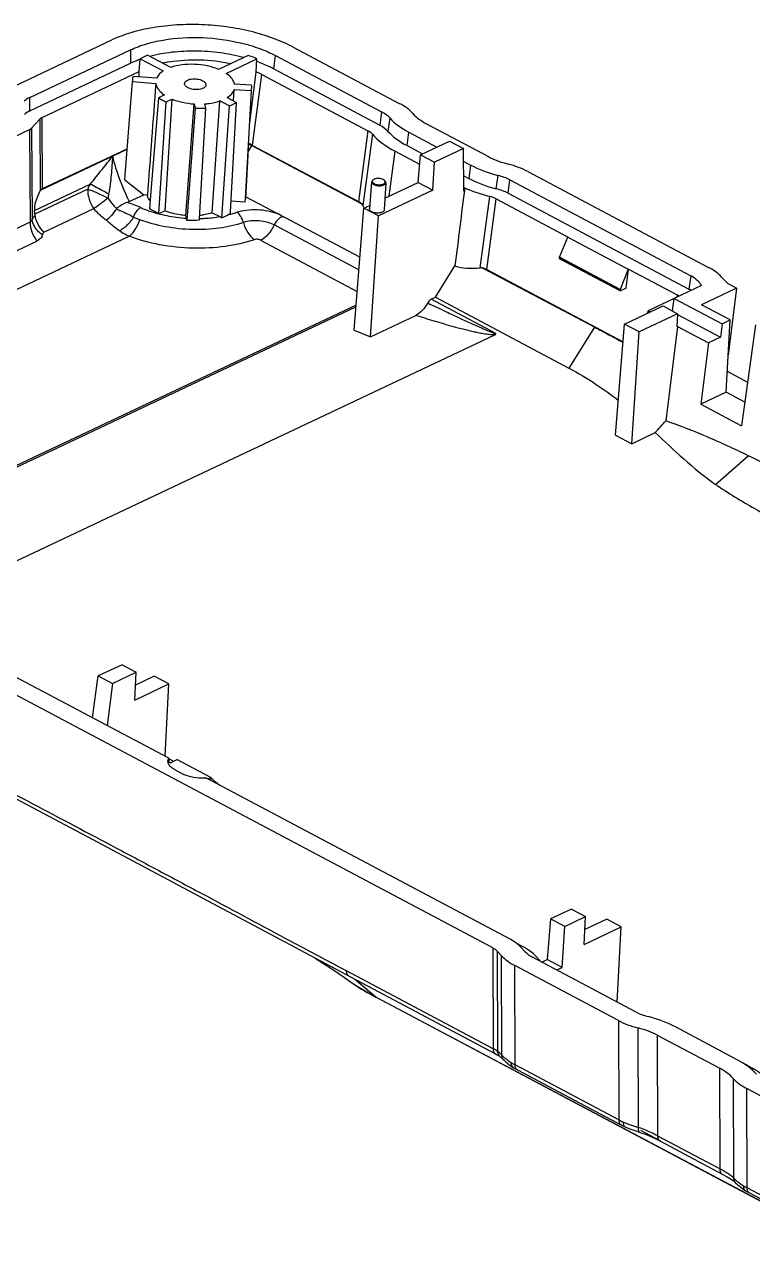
# Model space of a CAD drawing. Header units: millimetres. Extents: x 1667 to 2459, y 1639 to 1961.
# Drawn here: x 1814.1 to 1848.1, y 1689.6 to 1746.7 of the extents above; entities that cross this region are included whole.
import ezdxf

# ---------------------------------------------------------------- set-up
doc = ezdxf.new("R2010")
doc.units = ezdxf.units.MM

msp = doc.modelspace()

# ---------------------------------------------------------------- linework, layer by layer
at = {"color": 4, "linetype": 'Continuous'}
for p, q in [((1813.678, 1743.823), (1818.206, 1745.961)), ((1826.683, 1745.625), (1831.637, 1742.997)), ((1814.364, 1743.275), (1819.075, 1745.5)), ((1819.075, 1745.5), (1819.078, 1744.871)), ((1819.482, 1744.481), (1819.531, 1745.086)), ((1819.874, 1745.248), (1819.531, 1745.086)), ((1819.531, 1745.086), (1820.609, 1744.515)), ((1820.952, 1744.676), (1819.874, 1745.248)), ((1824.572, 1745.241), (1823.189, 1744.588)), ((1823.546, 1744.398), (1824.983, 1745.077)), ((1824.951, 1744.471), (1824.983, 1745.077)), ((1825.767, 1744.606), (1825.85, 1745.231)), ((1825.85, 1745.231), (1830.804, 1742.603)), ((1814.367, 1742.646), (1819.078, 1744.871)), ((1814.947, 1742.339), (1819.482, 1744.481)), ((1819.482, 1744.238), (1819.482, 1744.481)), ((1824.638, 1741.959), (1824.951, 1744.471)), ((1825.767, 1744.606), (1830.721, 1741.977)), ((1818.826, 1739.638), (1819.162, 1744.016)), ((1819.165, 1744.091), (1819.162, 1744.016)), ((1819.162, 1744.016), (1820.259, 1743.924)), ((1820.292, 1744.17), (1819.195, 1744.262)), ((1824.736, 1743.845), (1823.938, 1743.898)), ((1824.773, 1741.036), (1825.212, 1744.343)), ((1825.212, 1744.343), (1830.166, 1741.715)), ((1814.367, 1742.646), (1814.364, 1743.275)), ((1820.657, 1743.392), (1820.381, 1743.262)), ((1823.593, 1743.275), (1824.026, 1743.046)), ((1823.891, 1743.117), (1823.922, 1743.651)), ((1823.922, 1743.651), (1824.721, 1743.598)), ((1824.721, 1743.598), (1824.428, 1738.531)), ((1820.381, 1743.262), (1820.012, 1738.698)), ((1820.395, 1737.844), (1820.739, 1743.072)), ((1821.014, 1743.202), (1820.672, 1737.975)), ((1820.739, 1743.072), (1821.014, 1743.202)), ((1821.658, 1737.758), (1822.053, 1742.973)), ((1822.097, 1742.772), (1821.7, 1737.54)), ((1822.053, 1742.973), (1822.097, 1742.772)), ((1822.3, 1737.615), (1822.589, 1742.774)), ((1822.589, 1742.774), (1822.545, 1742.975)), ((1822.899, 1737.887), (1823.251, 1743.113)), ((1823.683, 1742.884), (1823.251, 1743.113)), ((1823.683, 1742.884), (1823.332, 1737.647)), ((1823.751, 1737.921), (1824.026, 1743.046)), ((1814.451, 1741.836), (1814.85, 1742.271)), ((1814.869, 1738.951), (1814.85, 1742.271)), ((1814.965, 1739.013), (1814.947, 1742.339)), ((1830.804, 1742.603), (1830.721, 1741.977)), ((1831.187, 1742.317), (1831.104, 1741.691)), ((1810.926, 1740.149), (1814.355, 1741.769)), ((1814.355, 1741.769), (1814.379, 1737.442)), ((1814.451, 1741.836), (1814.475, 1737.564)), ((1830.166, 1741.715), (1829.727, 1738.408)), ((1831.998, 1741.022), (1832.081, 1741.648)), ((1832.081, 1741.648), (1833.385, 1740.956)), ((1832.914, 1742.041), (1835.804, 1740.508)), ((1824.591, 1741.148), (1824.442, 1738.53)), ((1824.568, 1740.738), (1824.748, 1741.024)), ((1824.748, 1741.024), (1829.893, 1738.295)), ((1824.773, 1741.036), (1829.727, 1738.408)), ((1830.379, 1741.556), (1829.936, 1738.218)), ((1831.998, 1741.022), (1832.717, 1740.64)), ((1832.621, 1740.595), (1833.975, 1741.235)), ((1833.975, 1741.235), (1834.639, 1740.883)), ((1814.864, 1738.94), (1818.915, 1740.853)), ((1814.965, 1739.013), (1818.917, 1740.88)), ((1831.164, 1738.659), (1831.443, 1740.76)), ((1831.443, 1740.76), (1832.585, 1740.154)), ((1832.515, 1739.297), (1832.621, 1740.595)), ((1832.621, 1740.595), (1833.284, 1740.243)), ((1834.639, 1740.883), (1833.284, 1740.243)), ((1834.659, 1738.9), (1834.639, 1740.883)), ((1833.197, 1738.936), (1833.284, 1740.243)), ((1834.645, 1740.288), (1834.971, 1740.114)), ((1834.971, 1740.114), (1834.888, 1739.489)), ((1818.81, 1739.426), (1818.826, 1739.638)), ((1818.81, 1739.426), (1819.697, 1738.724)), ((1830.338, 1739.336), (1830.24, 1738.069)), ((1830.435, 1739.445), (1830.405, 1739.427)), ((1830.926, 1739.412), (1830.882, 1739.441)), ((1830.925, 1739.413), (1830.952, 1739.391)), ((1831.007, 1739.291), (1830.934, 1738.022)), ((1830.965, 1738.565), (1832.515, 1739.297)), ((1832.515, 1739.297), (1833.197, 1738.936)), ((1834.652, 1739.614), (1834.888, 1739.489)), ((1836.171, 1739.003), (1836.254, 1739.629)), ((1836.72, 1738.795), (1836.803, 1739.421)), ((1836.803, 1739.421), (1845.255, 1734.938)), ((1837.636, 1739.814), (1846.087, 1735.331)), ((1814.588, 1737.994), (1817.196, 1739.225)), ((1817.075, 1738.986), (1814.611, 1737.823)), ((1814.855, 1738.924), (1814.869, 1738.951)), ((1819.017, 1738.403), (1819.697, 1738.724)), ((1819.862, 1738.71), (1819.697, 1738.724)), ((1833.197, 1738.936), (1830.668, 1737.741)), ((1834.658, 1739.054), (1834.677, 1739.044)), ((1834.677, 1739.044), (1834.659, 1738.9)), ((1834.677, 1739.044), (1834.693, 1739.051)), ((1836.72, 1738.795), (1845.172, 1734.312)), ((1820.012, 1738.698), (1819.962, 1738.074)), ((1824.419, 1738.377), (1823.778, 1738.419)), ((1824.428, 1738.531), (1824.419, 1738.377)), ((1824.441, 1738.644), (1825.952, 1737.842)), ((1829.986, 1738.103), (1830.252, 1738.229)), ((1835.417, 1735.311), (1835.86, 1738.649)), ((1835.726, 1735.226), (1836.165, 1738.533)), ((1836.165, 1738.533), (1839.53, 1736.748)), ((1814.611, 1737.823), (1814.588, 1737.994)), ((1815.026, 1736.976), (1817.36, 1738.079)), ((1820.395, 1737.844), (1820.672, 1737.975)), ((1821.685, 1737.63), (1821.658, 1737.758)), ((1822.297, 1737.549), (1822.3, 1737.615)), ((1822.899, 1737.887), (1823.245, 1737.703)), ((1823.748, 1737.853), (1823.751, 1737.921)), ((1826.136, 1737.745), (1825.952, 1737.842)), ((1826.319, 1737.647), (1826.136, 1737.745)), ((1829.798, 1735.802), (1826.319, 1737.647)), ((1829.521, 1732.392), (1829.986, 1738.103)), ((1830.668, 1737.741), (1829.986, 1738.103)), ((1830.293, 1732.091), (1830.668, 1737.741)), ((1814.379, 1737.442), (1796.523, 1729.008)), ((1829.75, 1735.213), (1825.788, 1737.314)), ((1795.408, 1725.633), (1819.013, 1736.783)), ((1796.848, 1728.13), (1814.703, 1736.564)), ((1825.152, 1736.603), (1829.668, 1734.207)), ((1839.126, 1735.803), (1839.518, 1736.742)), ((1839.518, 1736.742), (1839.53, 1736.748)), ((1839.518, 1736.742), (1842.337, 1735.246)), ((1833.325, 1733.931), (1834.238, 1735.399)), ((1835.511, 1735.315), (1840.776, 1732.534)), ((1839.116, 1735.776), (1841.947, 1734.274)), ((1841.955, 1734.231), (1839.124, 1735.733)), ((1841.957, 1734.302), (1839.126, 1735.803)), ((1835.726, 1735.226), (1842.101, 1731.844)), ((1842.337, 1735.246), (1841.957, 1734.302)), ((1842.237, 1734.355), (1842.35, 1735.252)), ((1842.35, 1735.252), (1842.337, 1735.246)), ((1842.35, 1735.252), (1844.616, 1734.05)), ((1845.255, 1734.938), (1845.172, 1734.312)), ((1846.907, 1734.66), (1846.702, 1734.879)), ((1841.955, 1734.231), (1841.976, 1734.232)), ((1842.237, 1734.355), (1841.976, 1734.232)), ((1845.754, 1734.481), (1843.267, 1733.304)), ((1847.398, 1734.357), (1845.759, 1733.583)), ((1847.398, 1734.357), (1847.006, 1731.224)), ((1847.112, 1734.51), (1847.398, 1734.357)), ((1833.132, 1733.84), (1833.325, 1733.931)), ((1836.152, 1732.238), (1833.132, 1733.84)), ((1833.325, 1733.931), (1839.565, 1730.621)), ((1844.404, 1733.292), (1844.487, 1733.883)), ((1844.487, 1733.883), (1846.72, 1732.699)), ((1844.616, 1734.05), (1844.601, 1733.937)), ((1847.093, 1732.875), (1845.759, 1733.583)), ((1829.616, 1733.56), (1806.644, 1722.709)), ((1806.72, 1722.668), (1829.609, 1733.48)), ((1830.293, 1732.091), (1832.404, 1733.088)), ((1842.169, 1732.68), (1843.962, 1733.526)), ((1844.644, 1733.165), (1842.851, 1732.318)), ((1843.252, 1733.191), (1843.267, 1733.304)), ((1843.267, 1733.304), (1843.372, 1733.248)), ((1843.962, 1733.526), (1844.644, 1733.165)), ((1844.644, 1733.165), (1844.611, 1732.559)), ((1844.642, 1733.131), (1846.642, 1732.071)), ((1840.764, 1732.528), (1839.565, 1730.621)), ((1841.747, 1727.491), (1842.169, 1732.68)), ((1842.851, 1732.318), (1842.169, 1732.68)), ((1844.643, 1732.574), (1844.091, 1728.158)), ((1844.643, 1732.574), (1844.611, 1732.559)), ((1844.643, 1732.574), (1846.086, 1731.808)), ((1846.72, 1732.699), (1846.642, 1732.071)), ((1846.72, 1732.699), (1847.093, 1732.875)), ((1846.915, 1729.498), (1847.093, 1732.875)), ((1848.291, 1732.648), (1847.629, 1727.928)), ((1808.029, 1718.912), (1836.104, 1732.174)), ((1829.521, 1732.392), (1830.293, 1732.091)), ((1842.504, 1727.089), (1842.851, 1732.318)), ((1846.642, 1732.071), (1846.086, 1731.808)), ((1846.086, 1731.808), (1845.727, 1728.937)), ((1846.966, 1730.472), (1847.915, 1729.969)), ((1846.915, 1729.498), (1845.727, 1728.937)), ((1847.785, 1729.037), (1846.915, 1729.498)), ((1845.727, 1728.937), (1847.629, 1727.928)), ((1841.747, 1727.491), (1842.504, 1727.089)), ((1842.504, 1727.089), (1843.597, 1727.605)), ((1846.419, 1725.188), (1847.946, 1726.528)), ((1836.011, 1703.512), (1810.329, 1717.135)), ((1820.867, 1712.381), (1811.162, 1717.529)), ((1818.678, 1716.754), (1817.566, 1716.228)), ((1818.678, 1716.754), (1819.341, 1716.402)), ((1817.292, 1714.277), (1817.566, 1716.228)), ((1817.566, 1716.228), (1818.229, 1715.877)), ((1818.229, 1715.877), (1819.341, 1716.402)), ((1819.273, 1715.103), (1819.341, 1716.402)), ((1820.187, 1716.219), (1819.31, 1715.805)), ((1820.869, 1715.857), (1820.187, 1716.219)), ((1818.229, 1715.877), (1817.983, 1713.911)), ((1819.273, 1715.103), (1820.869, 1715.857)), ((1820.69, 1712.474), (1820.869, 1715.857)), ((1820.825, 1712.255), (1820.867, 1712.381)), ((1820.861, 1712.217), (1820.942, 1712.174)), ((1820.874, 1712.349), (1821.08, 1712.239)), ((1820.942, 1712.174), (1821.249, 1712.319)), ((1822.822, 1711.479), (1821.244, 1712.317)), ((1821.132, 1711.862), (1821.574, 1711.627)), ((1836.844, 1703.905), (1822.594, 1711.464)), ((1822.686, 1711.415), (1822.822, 1711.479)), ((1822.827, 1711.482), (1822.818, 1711.346)), ((1823.148, 1711.205), (1823.045, 1711.26)), ((1823.659, 1705.204), (1829.147, 1702.271)), ((1839.683, 1705.333), (1838.708, 1704.873)), ((1839.683, 1705.333), (1840.346, 1704.981)), ((1838.708, 1704.873), (1838.554, 1702.97)), ((1839.372, 1704.521), (1838.708, 1704.873)), ((1839.244, 1702.603), (1839.372, 1704.521)), ((1839.372, 1704.521), (1840.346, 1704.981)), ((1840.278, 1703.682), (1840.346, 1704.981)), ((1840.278, 1703.682), (1842.012, 1704.502)), ((1841.33, 1704.863), (1840.315, 1704.384)), ((1842.012, 1704.502), (1841.33, 1704.863)), ((1841.826, 1700.984), (1842.012, 1704.502)), ((1826.322, 1703.96), (1826.828, 1703.69)), ((1836.011, 1703.512), (1836.024, 1698.804)), ((1836.216, 1703.361), (1836.42, 1703.142)), ((1836.216, 1703.361), (1836.229, 1698.685)), ((1837.401, 1703.582), (1837.104, 1703.739)), ((1837.499, 1703.355), (1837.294, 1703.574)), ((1827.702, 1703.043), (1828.491, 1702.532)), ((1836.433, 1698.497), (1836.42, 1703.142)), ((1842.712, 1700.514), (1837.868, 1703.084)), ((1838.22, 1702.911), (1838.015, 1703.13)), ((1838.304, 1702.852), (1838.554, 1702.97)), ((1839.244, 1702.603), (1838.554, 1702.97)), ((1828.491, 1702.532), (1829.07, 1702.127)), ((1829.147, 1702.271), (1836.137, 1698.562)), ((1836.024, 1698.804), (1829.172, 1702.439)), ((1841.879, 1700.121), (1837.035, 1702.69)), ((1837.048, 1698.052), (1837.035, 1702.69)), ((1838.995, 1702.486), (1839.244, 1702.603)), ((1829.071, 1702.129), (1829.552, 1701.795)), ((1830.535, 1701.217), (1829.548, 1702.057)), ((1829.552, 1701.795), (1830.566, 1701.197)), ((1852.31, 1689.667), (1830.535, 1701.217)), ((1830.566, 1701.197), (1830.535, 1701.217)), ((1852.34, 1689.646), (1830.566, 1701.197)), ((1841.879, 1700.121), (1841.892, 1695.482)), ((1842.808, 1695.127), (1842.795, 1699.774)), ((1846.601, 1697.894), (1843.711, 1699.427)), ((1843.724, 1694.719), (1843.711, 1699.427)), ((1847.434, 1698.287), (1844.544, 1699.821)), ((1836.137, 1698.562), (1836.177, 1698.54)), ((1836.353, 1698.428), (1836.353, 1698.428)), ((1836.353, 1698.428), (1836.379, 1698.405)), ((1836.379, 1698.405), (1836.488, 1698.306)), ((1836.426, 1698.504), (1836.433, 1698.497)), ((1836.488, 1698.306), (1836.533, 1698.262)), ((1836.533, 1698.262), (1836.617, 1698.184)), ((1836.533, 1698.262), (1836.533, 1698.262)), ((1836.617, 1698.184), (1836.839, 1698.008)), ((1836.839, 1698.008), (1836.979, 1697.915)), ((1836.979, 1697.915), (1836.979, 1697.915)), ((1841.892, 1695.482), (1837.048, 1698.052)), ((1837.16, 1697.81), (1842.028, 1695.228)), ((1846.601, 1697.894), (1846.615, 1693.186)), ((1847.991, 1697.964), (1847.811, 1698.06)), ((1847.24, 1697.416), (1847.253, 1692.769)), ((1852.111, 1694.693), (1847.878, 1696.939)), ((1847.891, 1692.3), (1847.878, 1696.939)), ((1842.028, 1695.228), (1842.198, 1695.145)), ((1842.198, 1695.145), (1842.198, 1695.145)), ((1842.691, 1694.957), (1842.853, 1694.905)), ((1842.905, 1695.002), (1843.849, 1694.501)), ((1843.597, 1694.6), (1843.836, 1694.478)), ((1846.615, 1693.186), (1843.724, 1694.719)), ((1843.837, 1694.477), (1846.727, 1692.944)), ((1846.727, 1692.944), (1846.965, 1692.812)), ((1847.352, 1692.535), (1847.44, 1692.45)), ((1847.352, 1692.535), (1847.352, 1692.534)), ((1847.44, 1692.45), (1847.669, 1692.265)), ((1847.669, 1692.265), (1847.822, 1692.163)), ((1847.821, 1692.163), (1847.822, 1692.163)), ((1852.124, 1690.054), (1847.891, 1692.3)), ((1848.003, 1692.058), (1852.237, 1689.813))]:
    msp.add_line(p, q, dxfattribs=at)
for points in [[(1810.456, 1712.209), (1817.29, 1708.597), (1823.659, 1705.204)], [(1836.177, 1698.54), (1836.304, 1698.464), (1836.353, 1698.428)], [(1836.979, 1697.915), (1837.042, 1697.876), (1837.161, 1697.81)], [(1842.198, 1695.145), (1842.368, 1695.074), (1842.691, 1694.957)], [(1842.853, 1694.905), (1843.168, 1694.792), (1843.597, 1694.6)], [(1846.965, 1692.812), (1847.233, 1692.636), (1847.352, 1692.534)], [(1847.821, 1692.163), (1847.885, 1692.124), (1848.003, 1692.058)]]:
    msp.add_lwpolyline(points, dxfattribs=at)
for centre, radius, start, end in [((1821.3, 1740.033), 5.325, 109.4209, 109.6532), ((1821.936, 1738.911), 6.116, 99.762, 102.803), ((1823.037, 1740.232), 4.651, 62.1193, 65.6913), ((1820.062, 1744.021), 0.9, 164.4898, 175.5307), ((1823.924, 1743.772), 0.816, 347.6877, 5.1702), ((1821.875, 1745.664), 2.829, 238.1326, 242.1311), ((1822.089, 1746.062), 3.281, 242.0769, 245.6974), ((1822.319, 1748.351), 5.583, 267.7168, 272.7677), ((1822.82, 1737.385), 4.118, 62.086, 64.5642), ((1822.846, 1737.401), 4.115, 62.0687, 64.9076), ((1830.421, 1739.33), 0.0832, 169.5329, 175.5852), ((1821.401, 1736.956), 4.779, 151.6446, 154.8543), ((1821.925, 1737.998), 3.948, 168.8904, 171.6234), ((1817.369, 1733.217), 5.373, 66.0412, 73.3009), ((1801.278, 1745.908), 15.614, 327.6958, 328.6701), ((1821.978, 1740.985), 3.236, 275.8798, 278.9533), ((1820.949, 1743.074), 5.927, 293.7042, 296.6712), ((1822.486, 1742.456), 4.812, 283.507, 287.1696), ((1822.529, 1739.935), 2.413, 296.6211, 300.3435), ((1822.643, 1741.936), 4.268, 287.2214, 289.2128), ((1821.921, 1742.849), 5.313, 267.616, 274.0546), ((1797.84, 1744.173), 18.632, 336.8351, 337.2766), ((1584.255, 1959.696), 348.029, 318.17394, 318.2961), ((1821.076, 1712.239), 0.252, 176.2028, 186.2637), ((1822.377, 1713.219), 1.768, 274.4951, 277.0446), ((1822.764, 1711.406), 0.317, 327.0882, 332.4618), ((2219.965, 2438.848), 833.675, 241.863685, 242.046185), ((1836.336, 1712.21), 12.429, 234.2189, 234.4238), ((1836.318, 1712.184), 12.396, 234.4237, 234.8469), ((1833.651, 1695.677), 3.961, 46.7753, 49.397), ((1833.114, 1695.098), 4.751, 45.8033, 46.8426), ((1837.979, 1700.042), 2.185, 224.9928, 229.3952), ((1838.105, 1700.185), 2.376, 229.3317, 230.6786), ((1838.167, 1700.262), 2.474, 230.6822, 233.6649), ((1838.253, 1700.377), 2.618, 233.6567, 238.019), ((1838.416, 1700.639), 2.927, 238.0188, 242.1331), ((1843.481, 1698.48), 3.393, 242.0775, 245.8035), ((1840.901, 1689.559), 5.885, 69.8966, 71.0894), ((1843.683, 1687.595), 6.313, 59.8627, 62.3252), ((1848.996, 1694.492), 2.452, 229.8766, 233.3485), ((1849.09, 1694.616), 2.607, 233.3345, 238.0205), ((1849.259, 1694.887), 2.927, 238.0188, 242.1331)]:
    msp.add_arc(centre, radius, start, end, dxfattribs=at)
for centre, major_axis, ratio, start_param, end_param in [((1815.305, 1742.776), (1.301, -0.091), 0.499059, 2.414089, 2.763154), ((1829.555, 1742.013), (3.002, -0.194), 0.499475, 0.469778, 0.836986), ((1815.309, 1742.147), (1.301, -0.091), 0.499059, 2.414089, 2.763154), ((1815.309, 1742.147), (0.5, -0.035), 0.499059, 2.414089, 2.763154), ((1829.555, 1742.013), (1.801, -0.116), 0.499475, 0.469778, 0.836986), ((1834.996, 1743.025), (4.202, -0.271), 0.499475, -2.671815, -2.304607), ((1834.996, 1743.025), (3.002, -0.194), 0.499475, -2.671815, -2.304607), ((1813.993, 1741.961), (0.5, -0.035), 0.499059, -0.727504, -0.378438), ((1829.472, 1741.387), (1.001, -0.065), 0.499475, 0.469778, 0.836986), ((1829.472, 1741.387), (1.801, -0.116), 0.499475, 0.469778, 0.836986), ((1834.913, 1742.399), (4.202, -0.271), 0.499475, -2.671815, -2.304607), ((1834.913, 1742.399), (5.003, -0.323), 0.499475, -2.671815, -2.304607), ((1837.887, 1741.491), (3.002, -0.194), 0.499475, -2.304607, -1.937399), ((1837.887, 1741.491), (4.202, -0.271), 0.499475, -2.304607, -1.937399), ((1835.554, 1738.831), (3.002, -0.194), 0.499475, 0.836986, 1.204194), ((1837.804, 1740.866), (4.202, -0.271), 0.499475, -2.304607, -1.937399), ((1835.554, 1738.831), (1.801, -0.116), 0.499475, 0.836986, 1.204194), ((1815.759, 1739.271), (1.078, 1.459), 0.321723, -4.246105, -3.460707), ((1844.283, 1789.704), (64.351, 514.077), 0.006254, -4.612915, -4.605773), ((1837.804, 1740.866), (5.003, -0.323), 0.499475, -2.209104, -1.937399), ((1835.471, 1738.205), (1.801, -0.116), 0.499475, 0.836986, 1.204194), ((1829.033, 1738.08), (1.001, -0.065), 0.499475, 0.569315, 0.836986), ((1828.907, 1737.131), (0.862, 1.289), 0.524733, -0.313695, -0.214158), ((1835.079, 1743.65), (4.31, 6.444), 0.524733, -3.455288, -3.42743), ((1835.471, 1738.205), (1.001, -0.065), 0.499475, 0.836986, 1.204194), ((1813.44, 1736.546), (1.078, 1.459), 0.321723, -0.359803, -0.319114), ((1837.97, 1742.117), (4.31, 6.444), 0.524733, -2.985435, -2.720872), ((1834.906, 1733.949), (0.862, 1.289), 0.524733, 0.321184, 0.420721), ((1835.032, 1734.898), (1.001, -0.065), 0.499475, 0.836986, 1.104657), ((1844.005, 1734.348), (3.002, -0.194), 0.499475, 0.48792, 0.836986), ((1844.005, 1734.348), (1.801, -0.116), 0.499475, 0.276642, 0.836986), ((1843.922, 1733.722), (1.801, -0.116), 0.499475, 0.75546, 0.836986), ((1847.806, 1734.837), (1.001, -0.065), 0.499475, -2.653673, -2.304607), ((1843.922, 1733.722), (1.001, -0.065), 0.499475, 0.68586, 0.836986), ((1821.522, 1707.692), (-0.057, 9.572), 0.075194, 1.058397, 1.077946), ((1835.317, 1703.184), (1.001, -0.065), 0.499475, 0.48792, 0.836986), ((1835.317, 1703.184), (2.201, -0.142), 0.499475, 0.48792, 0.836986), ((1835.318, 1702.598), (3.002, -0.194), 0.499475, 0.48792, 0.836986), ((1839.117, 1703.674), (1.801, -0.116), 0.499475, -2.653673, -2.304607), ((1839.117, 1703.674), (3.002, -0.194), 0.499475, -2.653673, -2.304607), ((1839.119, 1703.088), (1.001, -0.065), 0.499475, -2.653673, -2.588383), ((1843.961, 1701.104), (1.801, -0.116), 0.499475, -2.304607, -1.937399), ((1843.961, 1701.104), (3.002, -0.194), 0.499475, -2.304607, -1.937399), ((1841.629, 1698.444), (4.202, -0.271), 0.499475, 0.836986, 1.204194), ((1841.629, 1698.444), (3.002, -0.194), 0.499475, 0.836986, 1.204194), ((1844.519, 1696.91), (4.202, -0.271), 0.499475, 6.752963, 7.120171), ((1844.519, 1696.91), (3.002, -0.194), 0.499475, 0.469778, 0.836986), ((1844.521, 1696.325), (5.003, -0.323), 0.499475, 0.469778, 0.836986), ((1849.96, 1697.922), (3.002, -0.194), 0.499475, -2.671815, -2.304607)]:
    msp.add_ellipse(centre, major_axis=major_axis, ratio=ratio, start_param=start_param, end_param=end_param, dxfattribs=at)
for points, knots in [([(1826.683, 1745.625), (1826.385, 1745.783), (1825.739, 1746.065), (1824.697, 1746.378), (1823.573, 1746.59), (1822.411, 1746.693), (1821.253, 1746.683), (1820.143, 1746.561), (1819.123, 1746.33), (1818.493, 1746.097), (1818.206, 1745.961)], [0, 0, 0, 0, 0.115789, 0.24125, 0.37318, 0.5079, 0.641535, 0.770288, 0.890707, 1, 1, 1, 1]), ([(1819.075, 1745.5), (1819.304, 1745.609), (1819.808, 1745.795), (1820.926, 1746.048), (1822.445, 1746.127), (1823.963, 1745.923), (1825.096, 1745.583), (1825.612, 1745.358), (1825.85, 1745.231)], [0, 0, 0, 0, 0.10936, 0.229877, 0.492087, 0.758576, 0.88414, 1, 1, 1, 1]), ([(1819.508, 1745.048), (1819.471, 1745.035), (1819.325, 1744.981), (1819.182, 1744.92), (1819.078, 1744.871)], [0, 0, 0, 0, 0.25712, 1, 1, 1, 1]), ([(1824.353, 1745.145), (1823.995, 1745.24), (1823.255, 1745.383), (1822.132, 1745.463), (1821.03, 1745.41), (1820.317, 1745.283), (1819.98, 1745.194)], [0, 0, 0, 0, 0.252029, 0.510066, 0.762934, 1, 1, 1, 1]), ([(1820.899, 1744.938), (1821.366, 1745.019), (1822.33, 1745.077), (1823.288, 1744.963), (1823.761, 1744.858)], [0, 0, 0, 0, 0.494459, 1, 1, 1, 1]), ([(1824.983, 1745.077), (1824.95, 1745.092), (1824.815, 1745.151), (1824.677, 1745.204), (1824.572, 1745.241)], [0, 0, 0, 0, 0.244658, 1, 1, 1, 1]), ([(1820.609, 1744.515), (1820.572, 1744.491), (1820.444, 1744.4), (1820.335, 1744.275), (1820.292, 1744.17)], [0, 0, 0, 0, 0.28168, 1, 1, 1, 1]), ([(1823.189, 1744.588), (1823.017, 1744.659), (1822.645, 1744.768), (1822.065, 1744.837), (1821.49, 1744.815), (1821.12, 1744.735), (1820.952, 1744.676)], [0, 0, 0, 0, 0.244902, 0.506636, 0.764886, 1, 1, 1, 1]), ([(1825.767, 1744.606), (1825.706, 1744.638), (1825.45, 1744.767), (1825.185, 1744.877), (1824.98, 1744.95)], [0, 0, 0, 0, 0.24012, 1, 1, 1, 1]), ([(1820.259, 1743.924), (1820.273, 1743.824), (1820.347, 1743.672), (1820.502, 1743.507), (1820.602, 1743.429), (1820.657, 1743.392)], [0, 0, 0, 0, 0.445035, 0.707268, 1, 1, 1, 1]), ([(1821.756, 1743.732), (1821.732, 1743.744), (1821.689, 1743.771), (1821.638, 1743.819), (1821.607, 1743.872), (1821.601, 1743.91), (1821.602, 1743.928)], [0, 0, 0, 0, 0.305524, 0.570692, 0.797302, 1, 1, 1, 1]), ([(1821.602, 1743.928), (1821.604, 1743.953), (1821.625, 1744.006), (1821.695, 1744.066), (1821.794, 1744.112), (1821.916, 1744.14), (1822.053, 1744.15), (1822.235, 1744.136), (1822.369, 1744.099), (1822.447, 1744.058)], [0, 0, 0, 0, 0.078106, 0.171758, 0.286873, 0.421434, 0.568994, 0.720799, 1, 1, 1, 1]), ([(1822.601, 1743.862), (1822.599, 1743.837), (1822.578, 1743.784), (1822.508, 1743.723), (1822.409, 1743.678), (1822.286, 1743.649), (1822.149, 1743.64), (1821.968, 1743.653), (1821.833, 1743.69), (1821.756, 1743.732)], [0, 0, 0, 0, 0.078106, 0.171758, 0.286873, 0.421434, 0.568994, 0.720799, 1, 1, 1, 1]), ([(1822.447, 1744.058), (1822.471, 1744.046), (1822.513, 1744.019), (1822.564, 1743.971), (1822.596, 1743.918), (1822.602, 1743.879), (1822.601, 1743.862)], [0, 0, 0, 0, 0.305524, 0.570692, 0.797302, 1, 1, 1, 1]), ([(1823.938, 1743.898), (1823.928, 1743.943), (1823.855, 1744.148), (1823.685, 1744.303), (1823.546, 1744.398)], [0, 0, 0, 0, 0.216031, 1, 1, 1, 1]), ([(1823.593, 1743.275), (1823.671, 1743.324), (1823.805, 1743.43), (1823.897, 1743.577), (1823.922, 1743.651)], [0, 0, 0, 0, 0.541089, 1, 1, 1, 1]), ([(1821.014, 1743.202), (1821.173, 1743.136), (1821.516, 1743.033), (1821.87, 1742.984), (1822.053, 1742.973)], [0, 0, 0, 0, 0.48319, 1, 1, 1, 1]), ([(1822.545, 1742.975), (1822.609, 1742.979), (1822.847, 1743.004), (1823.084, 1743.055), (1823.251, 1743.113)], [0, 0, 0, 0, 0.264364, 1, 1, 1, 1]), ([(1823.683, 1742.884), (1823.714, 1742.896), (1823.83, 1742.944), (1823.944, 1743), (1824.026, 1743.046)], [0, 0, 0, 0, 0.259782, 1, 1, 1, 1]), ([(1817.196, 1739.225), (1817.293, 1739.34), (1817.476, 1739.568), (1817.742, 1739.903), (1817.994, 1740.222), (1818.157, 1740.429), (1818.237, 1740.53)], [0, 0, 0, 0, 0.270318, 0.526162, 0.768853, 1, 1, 1, 1]), ([(1818.233, 1740.52), (1818.225, 1740.379), (1818.206, 1740.092), (1818.173, 1739.657), (1818.127, 1739.21), (1818.078, 1738.91), (1818.051, 1738.759)], [0, 0, 0, 0, 0.23938, 0.485971, 0.739847, 1, 1, 1, 1]), ([(1818.23, 1740.529), (1818.275, 1740.348), (1818.478, 1739.619), (1818.765, 1738.914), (1819.017, 1738.403)], [0, 0, 0, 0, 0.247132, 1, 1, 1, 1]), ([(1830.338, 1739.336), (1830.336, 1739.311), (1830.361, 1739.252), (1830.411, 1739.219), (1830.441, 1739.203)], [0, 0, 0, 0, 0.426273, 1, 1, 1, 1]), ([(1830.435, 1739.445), (1830.41, 1739.43), (1830.376, 1739.398), (1830.373, 1739.341), (1830.385, 1739.317), (1830.393, 1739.306)], [0, 0, 0, 0, 0.52693, 0.752749, 1, 1, 1, 1]), ([(1830.393, 1739.306), (1830.397, 1739.3), (1830.418, 1739.275), (1830.445, 1739.257), (1830.467, 1739.245)], [0, 0, 0, 0, 0.221669, 1, 1, 1, 1]), ([(1830.509, 1739.476), (1830.502, 1739.474), (1830.476, 1739.466), (1830.452, 1739.456), (1830.435, 1739.445)], [0, 0, 0, 0, 0.268997, 1, 1, 1, 1]), ([(1830.441, 1739.203), (1830.493, 1739.176), (1830.613, 1739.143), (1830.766, 1739.141), (1830.879, 1739.168), (1830.945, 1739.198), (1830.992, 1739.239), (1831.006, 1739.275), (1831.007, 1739.291)], [0, 0, 0, 0, 0.279661, 0.578607, 0.713269, 0.828375, 0.921891, 1, 1, 1, 1]), ([(1830.882, 1739.441), (1830.827, 1739.47), (1830.7, 1739.501), (1830.571, 1739.494), (1830.509, 1739.476)], [0, 0, 0, 0, 0.493082, 1, 1, 1, 1]), ([(1830.84, 1739.209), (1830.866, 1739.217), (1830.912, 1739.235), (1830.964, 1739.278), (1830.981, 1739.338), (1830.962, 1739.373), (1830.95, 1739.388)], [0, 0, 0, 0, 0.320385, 0.571513, 0.776939, 1, 1, 1, 1]), ([(1831.007, 1739.291), (1831.008, 1739.309), (1830.997, 1739.348), (1830.969, 1739.377), (1830.952, 1739.391)], [0, 0, 0, 0, 0.449788, 1, 1, 1, 1]), ([(1814.864, 1738.94), (1814.877, 1738.955), (1814.908, 1738.983), (1814.945, 1739.004), (1814.965, 1739.013)], [0, 0, 0, 0, 0.465273, 1, 1, 1, 1]), ([(1817.075, 1738.986), (1817.065, 1738.831), (1817.115, 1738.505), (1817.262, 1738.213), (1817.36, 1738.079)], [0, 0, 0, 0, 0.484773, 1, 1, 1, 1]), ([(1818.019, 1738.573), (1817.847, 1738.657), (1817.535, 1738.801), (1817.218, 1738.935), (1817.075, 1738.986)], [0, 0, 0, 0, 0.557689, 1, 1, 1, 1]), ([(1818.051, 1738.759), (1817.97, 1738.802), (1817.684, 1738.957), (1817.398, 1739.112), (1817.196, 1739.225)], [0, 0, 0, 0, 0.284696, 1, 1, 1, 1]), ([(1819.985, 1738.445), (1819.969, 1738.466), (1819.914, 1738.547), (1819.875, 1738.64), (1819.862, 1738.71)], [0, 0, 0, 0, 0.268265, 1, 1, 1, 1]), ([(1830.467, 1739.245), (1830.522, 1739.216), (1830.649, 1739.185), (1830.778, 1739.192), (1830.84, 1739.209)], [0, 0, 0, 0, 0.493082, 1, 1, 1, 1]), ([(1818.019, 1738.573), (1817.909, 1738.477), (1817.696, 1738.303), (1817.47, 1738.145), (1817.36, 1738.079)], [0, 0, 0, 0, 0.532667, 1, 1, 1, 1]), ([(1818.019, 1738.573), (1818.106, 1738.437), (1818.239, 1738.265), (1818.395, 1738.116), (1818.436, 1738.081)], [0, 0, 0, 0, 0.748895, 1, 1, 1, 1]), ([(1818.913, 1738.363), (1818.827, 1738.338), (1818.659, 1738.254), (1818.51, 1738.143), (1818.436, 1738.081)], [0, 0, 0, 0, 0.479893, 1, 1, 1, 1]), ([(1818.913, 1738.363), (1818.922, 1738.366), (1818.957, 1738.377), (1818.992, 1738.391), (1819.017, 1738.403)], [0, 0, 0, 0, 0.260326, 1, 1, 1, 1]), ([(1814.475, 1737.564), (1814.47, 1737.551), (1814.45, 1737.503), (1814.413, 1737.459), (1814.379, 1737.442)], [0, 0, 0, 0, 0.271836, 1, 1, 1, 1]), ([(1814.97, 1736.844), (1814.903, 1736.89), (1814.677, 1737.078), (1814.503, 1737.352), (1814.475, 1737.564)], [0, 0, 0, 0, 0.274763, 1, 1, 1, 1]), ([(1815.026, 1736.976), (1814.911, 1737.09), (1814.724, 1737.341), (1814.625, 1737.643), (1814.615, 1737.79)], [0, 0, 0, 0, 0.523169, 1, 1, 1, 1]), ([(1817.954, 1737.533), (1817.898, 1737.57), (1817.68, 1737.729), (1817.487, 1737.922), (1817.36, 1738.079)], [0, 0, 0, 0, 0.250707, 1, 1, 1, 1]), ([(1818.416, 1738.059), (1818.342, 1737.956), (1818.198, 1737.772), (1818.035, 1737.603), (1817.954, 1737.533)], [0, 0, 0, 0, 0.541679, 1, 1, 1, 1]), ([(1818.416, 1738.059), (1818.487, 1738.031), (1818.758, 1737.919), (1819.023, 1737.792), (1819.217, 1737.693)], [0, 0, 0, 0, 0.260018, 1, 1, 1, 1]), ([(1819.217, 1737.693), (1819.132, 1737.549), (1818.98, 1737.352), (1818.742, 1737.146), (1818.616, 1737.067), (1818.553, 1737.037)], [0, 0, 0, 0, 0.531316, 0.779162, 1, 1, 1, 1]), ([(1819.217, 1737.693), (1819.254, 1737.786), (1819.344, 1737.949), (1819.477, 1738.084), (1819.551, 1738.127)], [0, 0, 0, 0, 0.54157, 1, 1, 1, 1]), ([(1819.217, 1737.693), (1819.24, 1737.68), (1819.337, 1737.628), (1819.437, 1737.584), (1819.515, 1737.555)], [0, 0, 0, 0, 0.246679, 1, 1, 1, 1]), ([(1819.551, 1738.127), (1819.58, 1738.114), (1819.702, 1738.061), (1819.826, 1738.013), (1819.92, 1737.98)], [0, 0, 0, 0, 0.24459, 1, 1, 1, 1]), ([(1819.92, 1737.98), (1820.197, 1737.882), (1820.78, 1737.727), (1821.378, 1737.65), (1821.685, 1737.63)], [0, 0, 0, 0, 0.487732, 1, 1, 1, 1]), ([(1820.168, 1737.954), (1820.15, 1737.964), (1820.08, 1738.001), (1820.012, 1738.042), (1819.962, 1738.074)], [0, 0, 0, 0, 0.255827, 1, 1, 1, 1]), ([(1820.395, 1737.844), (1820.375, 1737.853), (1820.299, 1737.888), (1820.223, 1737.925), (1820.168, 1737.954)], [0, 0, 0, 0, 0.255052, 1, 1, 1, 1]), ([(1821.658, 1737.758), (1821.57, 1737.764), (1821.235, 1737.801), (1820.904, 1737.883), (1820.672, 1737.975)], [0, 0, 0, 0, 0.260145, 1, 1, 1, 1]), ([(1821.7, 1737.54), (1821.699, 1737.549), (1821.695, 1737.579), (1821.69, 1737.609), (1821.685, 1737.63)], [0, 0, 0, 0, 0.278576, 1, 1, 1, 1]), ([(1822.3, 1737.616), (1822.381, 1737.618), (1822.697, 1737.63), (1823.013, 1737.664), (1823.245, 1737.703)], [0, 0, 0, 0, 0.255653, 1, 1, 1, 1]), ([(1822.899, 1737.887), (1822.866, 1737.876), (1822.729, 1737.835), (1822.589, 1737.805), (1822.482, 1737.788)], [0, 0, 0, 0, 0.239655, 1, 1, 1, 1]), ([(1823.332, 1737.647), (1823.325, 1737.653), (1823.297, 1737.673), (1823.267, 1737.691), (1823.245, 1737.703)], [0, 0, 0, 0, 0.256736, 1, 1, 1, 1]), ([(1824.047, 1737.906), (1824.191, 1737.955), (1824.504, 1738.024), (1824.992, 1738.045), (1825.486, 1737.99), (1825.804, 1737.901), (1825.952, 1737.842)], [0, 0, 0, 0, 0.234462, 0.49196, 0.753672, 1, 1, 1, 1]), ([(1824.354, 1737.426), (1824.327, 1737.526), (1824.25, 1737.704), (1824.121, 1737.855), (1824.047, 1737.906)], [0, 0, 0, 0, 0.535571, 1, 1, 1, 1]), ([(1826.319, 1737.647), (1826.272, 1737.677), (1826.181, 1737.706), (1826.074, 1737.657), (1825.979, 1737.587), (1825.877, 1737.475), (1825.815, 1737.37), (1825.788, 1737.314)], [0, 0, 0, 0, 0.236031, 0.361191, 0.48391, 0.738907, 1, 1, 1, 1]), ([(1830.347, 1737.931), (1830.33, 1737.94), (1830.301, 1737.959), (1830.256, 1738), (1830.238, 1738.044), (1830.24, 1738.069)], [0, 0, 0, 0, 0.307796, 0.57517, 1, 1, 1, 1]), ([(1830.934, 1738.022), (1830.933, 1738.005), (1830.919, 1737.968), (1830.87, 1737.926), (1830.802, 1737.894), (1830.684, 1737.867), (1830.526, 1737.868), (1830.401, 1737.903), (1830.347, 1737.931)], [0, 0, 0, 0, 0.07811, 0.171671, 0.286817, 0.421465, 0.720322, 1, 1, 1, 1]), ([(1814.379, 1737.442), (1814.38, 1737.287), (1814.446, 1736.971), (1814.602, 1736.69), (1814.703, 1736.564)], [0, 0, 0, 0, 0.490359, 1, 1, 1, 1]), ([(1818.553, 1737.037), (1818.502, 1737.074), (1818.294, 1737.228), (1818.096, 1737.397), (1817.954, 1737.533)], [0, 0, 0, 0, 0.242146, 1, 1, 1, 1]), ([(1819.013, 1736.783), (1818.972, 1736.8), (1818.812, 1736.871), (1818.66, 1736.961), (1818.553, 1737.037)], [0, 0, 0, 0, 0.251073, 1, 1, 1, 1]), ([(1819.013, 1736.783), (1819.065, 1736.821), (1819.168, 1736.918), (1819.354, 1737.168), (1819.46, 1737.394), (1819.515, 1737.555)], [0, 0, 0, 0, 0.208264, 0.452117, 1, 1, 1, 1]), ([(1824.354, 1737.426), (1823.991, 1737.3), (1823.199, 1737.125), (1821.962, 1737.065), (1820.707, 1737.195), (1819.895, 1737.412), (1819.515, 1737.555)], [0, 0, 0, 0, 0.233836, 0.490577, 0.752247, 1, 1, 1, 1]), ([(1825.788, 1737.314), (1825.687, 1737.37), (1825.456, 1737.456), (1825.086, 1737.518), (1824.709, 1737.514), (1824.465, 1737.465), (1824.354, 1737.426)], [0, 0, 0, 0, 0.235279, 0.496988, 0.760325, 1, 1, 1, 1]), ([(1824.354, 1737.426), (1824.399, 1737.261), (1824.526, 1736.963), (1824.741, 1736.711), (1824.864, 1736.627)], [0, 0, 0, 0, 0.535537, 1, 1, 1, 1]), ([(1825.788, 1737.314), (1825.719, 1737.157), (1825.546, 1736.879), (1825.29, 1736.665), (1825.152, 1736.603)], [0, 0, 0, 0, 0.532327, 1, 1, 1, 1]), ([(1814.97, 1736.844), (1814.944, 1736.784), (1814.873, 1736.67), (1814.763, 1736.592), (1814.703, 1736.564)], [0, 0, 0, 0, 0.495487, 1, 1, 1, 1]), ([(1824.859, 1736.626), (1824.422, 1736.473), (1823.465, 1736.263), (1821.97, 1736.19), (1820.454, 1736.348), (1819.472, 1736.61), (1819.013, 1736.783)], [0, 0, 0, 0, 0.233869, 0.490624, 0.752271, 1, 1, 1, 1]), ([(1825.152, 1736.603), (1825.109, 1736.628), (1825.009, 1736.651), (1824.907, 1736.643), (1824.859, 1736.626)], [0, 0, 0, 0, 0.496566, 1, 1, 1, 1]), ([(1839.124, 1735.733), (1839.121, 1735.734), (1839.11, 1735.746), (1839.112, 1735.764), (1839.116, 1735.776)], [0, 0, 0, 0, 0.198574, 1, 1, 1, 1]), ([(1841.947, 1734.274), (1841.946, 1734.269), (1841.942, 1734.255), (1841.946, 1734.236), (1841.955, 1734.231)], [0, 0, 0, 0, 0.315062, 1, 1, 1, 1]), ([(1832.965, 1733.667), (1832.896, 1733.539), (1832.736, 1733.316), (1832.519, 1733.142), (1832.404, 1733.088)], [0, 0, 0, 0, 0.534157, 1, 1, 1, 1]), ([(1833.132, 1733.84), (1833.116, 1733.832), (1833.047, 1733.789), (1832.995, 1733.722), (1832.965, 1733.667)], [0, 0, 0, 0, 0.222667, 1, 1, 1, 1]), ([(1832.966, 1733.668), (1833.244, 1733.536), (1833.751, 1733.294), (1834.444, 1732.969), (1835.001, 1732.712), (1835.384, 1732.539), (1835.629, 1732.432), (1835.77, 1732.372), (1835.885, 1732.324), (1835.977, 1732.288), (1836.047, 1732.262), (1836.098, 1732.245), (1836.13, 1732.238), (1836.147, 1732.235), (1836.152, 1732.238)], [0, 0, 0, 0, 0.264127, 0.482324, 0.656941, 0.790385, 0.842717, 0.886306, 0.92184, 0.949916, 0.971124, 0.986083, 0.995446, 1, 1, 1, 1]), ([(1836.104, 1732.174), (1836.014, 1732.168), (1835.836, 1732.182), (1835.579, 1732.22), (1835.331, 1732.268), (1835.012, 1732.337), (1834.623, 1732.433), (1834.165, 1732.556), (1833.716, 1732.683), (1833.129, 1732.858), (1832.693, 1732.995), (1832.404, 1733.088)], [0, 0, 0, 0, 0.070857, 0.13871, 0.204535, 0.269008, 0.395242, 0.519006, 0.64103, 0.761716, 1, 1, 1, 1]), ([(1840.776, 1732.534), (1840.996, 1732.417), (1841.435, 1732.178), (1841.876, 1731.945), (1842.098, 1731.83)], [0, 0, 0, 0, 0.498517, 1, 1, 1, 1]), ([(1836.104, 1732.174), (1836.112, 1732.178), (1836.127, 1732.186), (1836.145, 1732.2), (1836.157, 1732.218), (1836.155, 1732.232), (1836.152, 1732.238)], [0, 0, 0, 0, 0.301408, 0.565662, 0.789592, 1, 1, 1, 1]), ([(1839.565, 1730.621), (1839.987, 1730.397), (1840.783, 1729.926), (1841.531, 1729.383), (1841.882, 1729.107)], [0, 0, 0, 0, 0.516871, 1, 1, 1, 1]), ([(1847.948, 1726.528), (1847.313, 1726.836), (1846.044, 1727.419), (1844.743, 1727.928), (1844.091, 1728.158)], [0, 0, 0, 0, 0.50493, 1, 1, 1, 1]), ([(1843.597, 1727.605), (1844.037, 1727.192), (1844.933, 1726.335), (1845.898, 1725.553), (1846.419, 1725.188)], [0, 0, 0, 0, 0.487151, 1, 1, 1, 1]), ([(1851.856, 1724.504), (1851.208, 1724.852), (1849.911, 1725.538), (1848.606, 1726.21), (1847.948, 1726.528)], [0, 0, 0, 0, 0.501647, 1, 1, 1, 1]), ([(1846.419, 1725.188), (1846.708, 1724.988), (1847.309, 1724.597), (1848.251, 1724.049), (1849.233, 1723.516), (1849.904, 1723.172), (1850.243, 1723.001)], [0, 0, 0, 0, 0.239285, 0.487315, 0.74144, 1, 1, 1, 1]), ([(1810.532, 1712.355), (1811.848, 1711.662), (1814.481, 1710.272), (1817.769, 1708.527), (1820.402, 1707.13), (1823.034, 1705.724), (1825.006, 1704.665), (1826.322, 1703.96)], [0, 0, 0, 0, 0.249598, 0.499467, 0.624454, 0.749567, 1, 1, 1, 1]), ([(1820.962, 1711.978), (1820.925, 1712.011), (1820.864, 1712.081), (1820.83, 1712.169), (1820.826, 1712.211)], [0, 0, 0, 0, 0.540449, 1, 1, 1, 1]), ([(1821.132, 1711.862), (1821.116, 1711.87), (1821.056, 1711.904), (1820.999, 1711.944), (1820.962, 1711.978)], [0, 0, 0, 0, 0.266527, 1, 1, 1, 1]), ([(1822.516, 1711.457), (1822.348, 1711.443), (1822.024, 1711.46), (1821.71, 1711.555), (1821.574, 1711.627)], [0, 0, 0, 0, 0.521419, 1, 1, 1, 1]), ([(1823.045, 1711.26), (1823.021, 1711.294), (1822.947, 1711.37), (1822.87, 1711.439), (1822.823, 1711.479)], [0, 0, 0, 0, 0.404502, 1, 1, 1, 1]), ([(1823.148, 1711.205), (1823.152, 1711.199), (1823.172, 1711.175), (1823.193, 1711.153), (1823.211, 1711.137)], [0, 0, 0, 0, 0.240089, 1, 1, 1, 1]), ([(1829.284, 1702.198), (1829.266, 1702.207), (1829.232, 1702.234), (1829.197, 1702.292), (1829.176, 1702.362), (1829.172, 1702.413), (1829.172, 1702.439)], [0, 0, 0, 0, 0.21757, 0.453692, 0.716062, 1, 1, 1, 1]), ([(1829.18, 1702.048), (1829.283, 1701.976), (1829.721, 1701.677), (1830.178, 1701.408), (1830.534, 1701.219)], [0, 0, 0, 0, 0.238164, 1, 1, 1, 1]), ([(1836.024, 1698.804), (1836.024, 1698.753), (1836.037, 1698.658), (1836.1, 1698.581), (1836.137, 1698.562)], [0, 0, 0, 0, 0.553787, 1, 1, 1, 1]), ([(1836.229, 1698.685), (1836.216, 1698.694), (1836.15, 1698.738), (1836.079, 1698.775), (1836.024, 1698.804)], [0, 0, 0, 0, 0.209199, 1, 1, 1, 1]), ([(1836.353, 1698.428), (1836.317, 1698.459), (1836.256, 1698.539), (1836.233, 1698.635), (1836.229, 1698.685)], [0, 0, 0, 0, 0.487709, 1, 1, 1, 1]), ([(1836.533, 1698.262), (1836.503, 1698.292), (1836.453, 1698.366), (1836.435, 1698.453), (1836.433, 1698.497)], [0, 0, 0, 0, 0.486903, 1, 1, 1, 1]), ([(1836.979, 1697.915), (1836.943, 1697.937), (1836.881, 1698.013), (1836.866, 1698.107), (1836.866, 1698.157)], [0, 0, 0, 0, 0.459623, 1, 1, 1, 1]), ([(1837.067, 1697.928), (1837.064, 1697.937), (1837.052, 1697.978), (1837.048, 1698.02), (1837.048, 1698.052)], [0, 0, 0, 0, 0.234246, 1, 1, 1, 1]), ([(1837.16, 1697.81), (1837.139, 1697.821), (1837.099, 1697.856), (1837.076, 1697.903), (1837.067, 1697.928)], [0, 0, 0, 0, 0.474113, 1, 1, 1, 1]), ([(1841.892, 1695.482), (1841.893, 1695.431), (1841.905, 1695.337), (1841.968, 1695.26), (1842.004, 1695.24)], [0, 0, 0, 0, 0.553932, 1, 1, 1, 1]), ([(1842.091, 1695.385), (1842.109, 1695.377), (1842.185, 1695.343), (1842.261, 1695.313), (1842.32, 1695.29)], [0, 0, 0, 0, 0.245801, 1, 1, 1, 1]), ([(1842.091, 1695.385), (1842.091, 1695.373), (1842.092, 1695.327), (1842.1, 1695.282), (1842.111, 1695.25)], [0, 0, 0, 0, 0.271249, 1, 1, 1, 1]), ([(1842.111, 1695.25), (1842.114, 1695.241), (1842.128, 1695.209), (1842.149, 1695.179), (1842.169, 1695.163)], [0, 0, 0, 0, 0.2738, 1, 1, 1, 1]), ([(1842.32, 1695.29), (1842.359, 1695.275), (1842.52, 1695.216), (1842.684, 1695.164), (1842.808, 1695.127)], [0, 0, 0, 0, 0.243105, 1, 1, 1, 1]), ([(1842.808, 1695.127), (1842.805, 1695.099), (1842.803, 1695.046), (1842.807, 1694.972), (1842.828, 1694.913), (1842.853, 1694.905)], [0, 0, 0, 0, 0.366853, 0.657854, 1, 1, 1, 1]), ([(1843.724, 1694.719), (1843.664, 1694.752), (1843.505, 1694.833), (1843.241, 1694.962), (1843.032, 1695.047), (1842.924, 1695.086)], [0, 0, 0, 0, 0.234096, 0.607909, 1, 1, 1, 1]), ([(1843.836, 1694.478), (1843.8, 1694.497), (1843.737, 1694.574), (1843.724, 1694.668), (1843.724, 1694.719)], [0, 0, 0, 0, 0.446162, 1, 1, 1, 1]), ([(1846.615, 1693.186), (1846.615, 1693.135), (1846.627, 1693.041), (1846.691, 1692.964), (1846.727, 1692.944)], [0, 0, 0, 0, 0.553749, 1, 1, 1, 1]), ([(1847.253, 1692.769), (1847.196, 1692.822), (1847.068, 1692.926), (1846.927, 1693.011), (1846.852, 1693.055)], [0, 0, 0, 0, 0.471163, 1, 1, 1, 1]), ([(1847.253, 1692.769), (1847.255, 1692.725), (1847.273, 1692.639), (1847.322, 1692.564), (1847.352, 1692.535)], [0, 0, 0, 0, 0.511875, 1, 1, 1, 1]), ([(1847.253, 1692.769), (1847.265, 1692.757), (1847.318, 1692.704), (1847.373, 1692.654), (1847.416, 1692.617)], [0, 0, 0, 0, 0.238476, 1, 1, 1, 1]), ([(1847.709, 1692.405), (1847.709, 1692.355), (1847.724, 1692.261), (1847.786, 1692.185), (1847.821, 1692.163)], [0, 0, 0, 0, 0.540377, 1, 1, 1, 1]), ([(1847.91, 1692.176), (1847.907, 1692.186), (1847.895, 1692.226), (1847.891, 1692.268), (1847.891, 1692.3)], [0, 0, 0, 0, 0.234255, 1, 1, 1, 1]), ([(1848.003, 1692.058), (1847.982, 1692.07), (1847.942, 1692.104), (1847.919, 1692.151), (1847.91, 1692.176)], [0, 0, 0, 0, 0.474097, 1, 1, 1, 1])]:
    msp.add_open_spline(points, degree=3, knots=knots, dxfattribs=at)
for points in [[(1820.259, 1743.924), (1820.127, 1742.186), (1819.994, 1740.448), (1819.862, 1738.71)], [(1830.95, 1739.388), (1830.943, 1739.396), (1830.935, 1739.404), (1830.926, 1739.412)], [(1818.416, 1738.059), (1818.421, 1738.067), (1818.428, 1738.075), (1818.436, 1738.081)], [(1839.116, 1735.776), (1839.119, 1735.785), (1839.123, 1735.794), (1839.126, 1735.803)], [(1841.957, 1734.302), (1841.953, 1734.293), (1841.95, 1734.283), (1841.947, 1734.274)], [(1820.861, 1712.217), (1820.851, 1712.202), (1820.843, 1712.187), (1820.835, 1712.17)], [(1842.169, 1695.163), (1842.178, 1695.156), (1842.188, 1695.15), (1842.198, 1695.146)]]:
    msp.add_open_spline(points, degree=3, dxfattribs=at)

doc.saveas('drawing.dxf')
